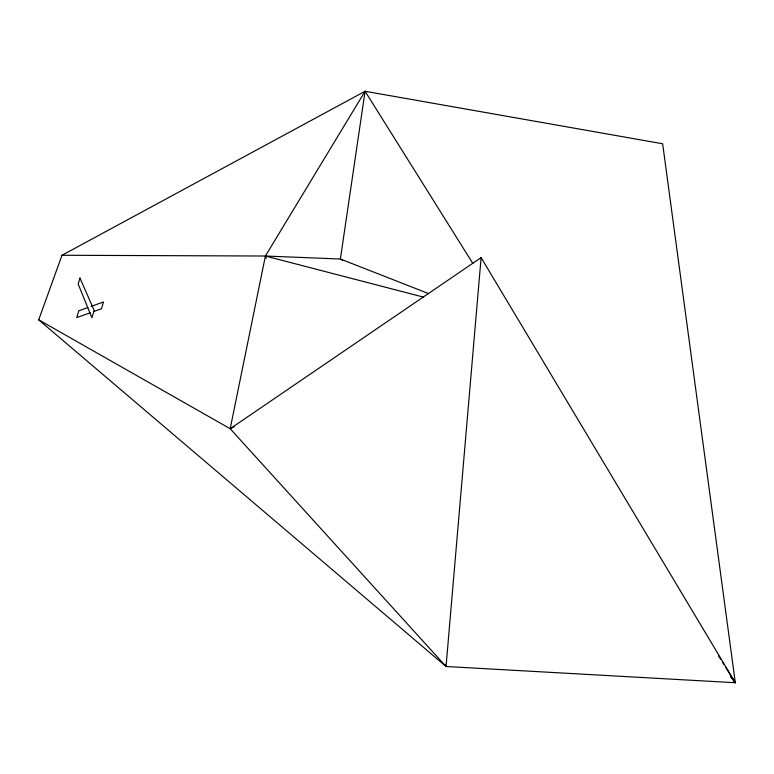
<?xml version="1.0" encoding="UTF-8"?>
<svg xmlns="http://www.w3.org/2000/svg" width="774" height="774" viewBox="0 0 774 774"><rect width="100%" height="100%" fill="white"/><g stroke="black" fill="none" stroke-linecap="round" stroke-linejoin="round"><path stroke-width="1.16" d="M472.866 263.479L365.076 91.274L265.405 256.02L230.188 428.728L446.047 666.501L481.109 257.607L230.188 428.728L38.7 319.826L61.988 255.275L365.076 91.274L662.65 143.761L735.3 682.726L446.047 666.501L38.7 319.826M365.076 91.274L340.386 259.019L342.437 260.267M230.188 428.728L234.483 426.522M87.81 307.568L78.822 310.79L76.703 317.611L90.19 312.783M91.177 306.369L103.542 301.947L101.433 308.768L93.567 311.583M61.988 255.275L265.405 256.02L340.386 259.019L428.632 293.598M423.378 297.09L265.405 256.02L266.382 258.235M733.655 680.956L735.3 682.726L481.109 257.607M730.859 676.989L735.3 682.726L725.673 667.343M731.062 676.834L735.3 682.726M718.62 656.071L720.546 659.148M722.471 662.225L723.748 664.276M445.079 664.286L446.047 666.501M79.964 278.118L78.145 284L91.903 317.756L94.176 310.422L79.964 278.118"/></g></svg>
